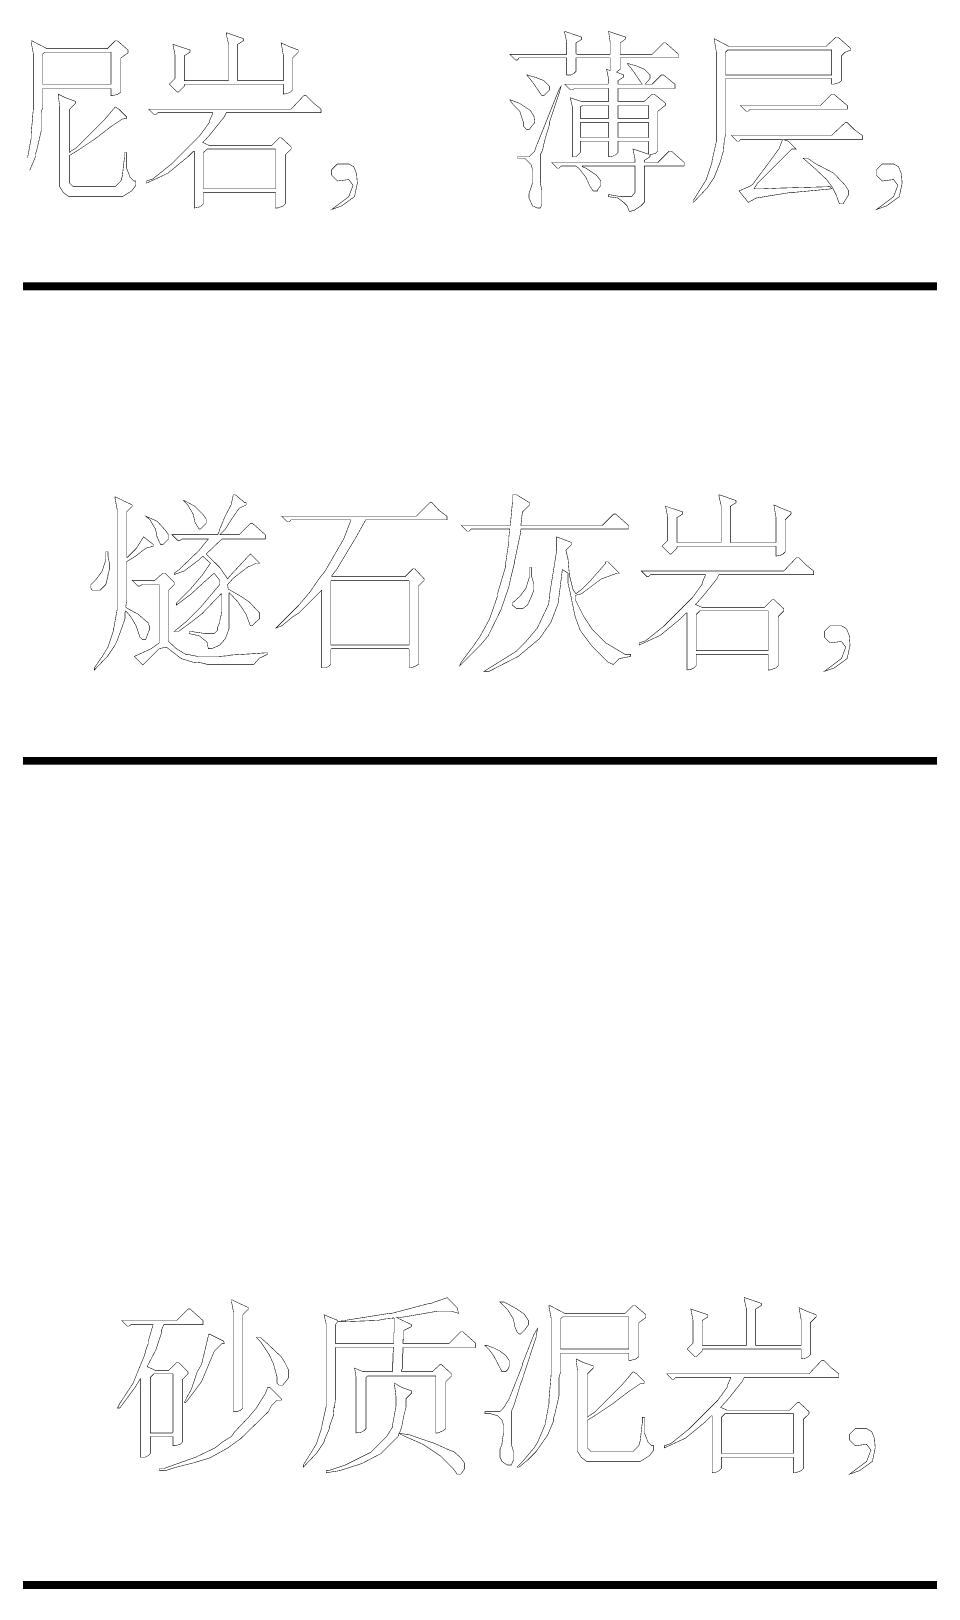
# Model space of a CAD drawing. Extents: x 94 to 452, y -72 to 1042.
# Drawn here: x 236.14 to 253.44, y 291.86 to 321.89 of the extents above; entities that cross this region are included whole.
import ezdxf

# ---------------------------------------------------------------- set-up
doc = ezdxf.new("R2010")
doc.units = 0
doc.header["$MEASUREMENT"] = 0
doc.layers.add('TREE_LAYER', color=7, linetype='Continuous')

msp = doc.modelspace()

# ---------------------------------------------------------------- linework, layer by layer
at = {"layer": 'TREE_LAYER'}
for points, const_width, elevation in [([(236.150577, 321.708028), (236.136851, 321.708028), (236.136851, 321.680577), (236.178028, 321.460969), (236.178028, 320.390381), (236.136851, 319.909989), (236.136851, 319.827636), (236.068224, 319.457048)], 0.01, 53), ([(236.1094, 319.209989), (236.219204, 319.470773), (236.219204, 319.525675), (236.246655, 319.608028), (236.287832, 319.78646), (236.329008, 319.964891), (236.329008, 320.321754), (236.356459, 320.417832), (236.356459, 320.78842), (236.370185, 320.78842), (237.674106, 320.78842), (237.674106, 320.78842), (237.674106, 320.651165), (237.715283, 320.651165), (237.811361, 320.678616), (237.866263, 320.719793), (237.866263, 321.378616), (238.003518, 321.474695), (238.003518, 321.48842), (238.003518, 321.529597), (237.797636, 321.708028), (237.756459, 321.708028), (237.605479, 321.557048), (236.438812, 321.557048), (236.150577, 321.708028), (236.150577, 321.708028)], 0.01, 53), ([(239.911361, 321.859009), (239.897636, 321.859009), (239.897636, 321.831558), (239.938812, 321.653126), (239.938812, 320.939401), (239.925087, 320.939401), (239.101557, 320.939401), (239.087832, 320.939401), (239.087832, 321.419793), (239.197636, 321.48842), (239.197636, 321.48842), (239.197636, 321.529597), (238.868224, 321.639401), (238.9094, 321.433518), (238.9094, 320.980577), (238.799597, 320.870773), (238.950577, 320.719793), (238.978028, 320.719793), (239.087832, 320.829597), (239.087832, 320.857048), (239.101557, 320.870773), (240.995675, 320.870773), (240.995675, 320.857048), (240.995675, 320.678616), (241.078028, 320.692342), (241.13293, 320.719793), (241.174106, 320.760969), (241.174106, 321.378616), (241.28391, 321.48842), (241.28391, 321.529597), (241.105479, 321.598224), (240.954499, 321.666852), (240.995675, 321.433518), (240.995675, 320.939401), (240.995675, 320.939401), (240.117244, 320.939401), (240.117244, 320.939401), (240.117244, 321.639401), (240.227048, 321.708028), (240.227048, 321.708028), (240.227048, 321.749205), (239.911361, 321.859009), (239.911361, 321.859009)], 0.01, 53), ([(246.430969, 321.88646), (246.417244, 321.88646), (246.417244, 321.872734), (246.45842, 321.680577), (246.45842, 321.460969), (246.45842, 321.447244), (245.360381, 321.447244), (245.470185, 321.33744), (245.511361, 321.33744), (245.538812, 321.378616), (246.45842, 321.378616), (246.45842, 321.378616), (246.45842, 321.049205), (246.540773, 321.049205), (246.595675, 321.076656), (246.636851, 321.117832), (246.636851, 321.378616), (246.650577, 321.378616), (247.295675, 321.378616), (247.295675, 321.378616), (247.295675, 321.145283), (247.295675, 321.131558), (247.227048, 321.159009), (247.268224, 320.953126), (247.254499, 320.870773), (246.417244, 320.870773), (246.527048, 320.760969), (246.568224, 320.760969), (246.6094, 320.78842), (247.254499, 320.78842), (247.268224, 320.78842), (247.268224, 320.541362), (247.254499, 320.541362), (246.73293, 320.541362), (246.650577, 320.568813), (246.527048, 320.609989), (246.568224, 320.431558), (246.568224, 319.470773), (246.636851, 319.470773), (246.719204, 319.553126), (246.719204, 319.759009), (246.719204, 319.772734), (247.254499, 319.772734), (247.268224, 319.759009), (247.268224, 319.470773), (247.350577, 319.484499), (247.405479, 319.51195), (247.446655, 319.553126), (247.446655, 319.759009), (247.446655, 319.772734), (248.023126, 319.772734), (248.036851, 319.759009), (248.036851, 319.525675), (248.023126, 319.525675), (247.734891, 319.621754), (247.776067, 319.415871), (247.776067, 319.360969), (246.170185, 319.360969), (246.279989, 319.251165), (246.30744, 319.251165), (246.348616, 319.292342), (246.636851, 319.292342), (246.691753, 319.251165), (246.829008, 319.072734), (246.897636, 318.921754), (246.966263, 318.81195), (247.048616, 318.81195), (247.048616, 318.825675), (247.117244, 318.921754), (247.117244, 319.004107), (247.034891, 319.113911), (246.829008, 319.251165), (246.760381, 319.278616), (246.760381, 319.292342), (246.760381, 319.292342), (247.776067, 319.292342), (247.776067, 319.292342), (247.776067, 318.784499), (247.70744, 318.702146), (247.501557, 318.702146), (247.268224, 318.743322), (247.268224, 318.702146), (247.446655, 318.674695), (247.556459, 318.592342), (247.625087, 318.523714), (247.666263, 318.413911), (247.762342, 318.441362), (247.885871, 318.523714), (247.954499, 318.592342), (247.954499, 319.292342), (247.968224, 319.292342), (248.723126, 319.292342), (248.723126, 319.360969), (248.476067, 319.580577), (248.434891, 319.580577), (248.215283, 319.360969), (247.968224, 319.360969), (247.954499, 319.374695), (247.954499, 319.402146), (248.064302, 319.470773), (248.064302, 319.51195), (248.078028, 319.51195), (248.174106, 319.539401), (248.215283, 319.580577), (248.215283, 320.349205), (248.352538, 320.459009), (248.366263, 320.459009), (248.366263, 320.500185), (248.146655, 320.678616), (248.105479, 320.678616), (247.954499, 320.541362), (247.446655, 320.541362), (247.446655, 320.541362), (247.446655, 320.78842), (247.446655, 320.78842), (248.544695, 320.78842), (248.544695, 320.870773), (248.325087, 321.049205), (248.28391, 321.049205), (248.105479, 320.870773), (247.968224, 320.870773), (247.968224, 320.870773), (248.064302, 320.980577), (248.064302, 321.049205), (247.954499, 321.159009), (247.789793, 321.227636), (247.734891, 321.241362), (247.638812, 321.268813), (247.625087, 321.268813), (247.734891, 321.131558), (247.913322, 320.870773), (247.913322, 320.870773), (247.446655, 320.870773), (247.446655, 320.939401), (247.556459, 321.008028), (247.556459, 321.049205), (247.419204, 321.104107), (247.487832, 321.159009), (247.487832, 321.378616), (247.487832, 321.378616), (248.613322, 321.378616), (248.613322, 321.447244), (248.366263, 321.666852), (248.325087, 321.666852), (248.105479, 321.447244), (247.487832, 321.447244), (247.487832, 321.460969), (247.487832, 321.666852), (247.58391, 321.735479), (247.597636, 321.776656), (247.268224, 321.88646), (247.268224, 321.88646), (247.268224, 321.872734), (247.295675, 321.680577), (247.295675, 321.460969), (247.295675, 321.447244), (246.650577, 321.447244), (246.636851, 321.460969), (246.636851, 321.666852), (246.746655, 321.735479), (246.746655, 321.776656), (246.430969, 321.88646), (246.430969, 321.88646)], 0.01, 53), ([(251.687832, 321.776656), (251.646655, 321.776656), (251.454499, 321.598224), (249.587832, 321.598224), (249.299597, 321.749205), (249.340773, 321.502146), (249.340773, 319.759009), (249.25842, 319.38842), (249.25842, 319.360969), (249.148616, 319.031558), (249.038812, 318.853126), (248.901557, 318.633518), (248.901557, 318.592342), (249.162342, 318.866852), (249.299597, 319.072734), (249.4094, 319.347244), (249.478028, 319.580577), (249.491753, 319.745283), (249.519204, 319.909989), (249.519204, 320.966852), (249.519204, 320.980577), (251.564302, 320.980577), (251.564302, 320.966852), (251.564302, 320.870773), (251.605479, 320.870773), (251.701557, 320.898224), (251.756459, 320.939401), (251.756459, 321.419793), (251.825087, 321.48842), (251.934891, 321.529597), (251.934891, 321.557048), (251.687832, 321.776656), (251.687832, 321.776656)], 0.01, 53), ([(236.397636, 321.48842), (236.397636, 321.48842), (237.674106, 321.48842), (237.674106, 321.48842), (237.674106, 320.870773), (237.674106, 320.870773), (236.370185, 320.870773), (236.356459, 320.870773), (236.356459, 321.447244), (236.397636, 321.48842), (236.397636, 321.48842)], 0.01, 53), ([(249.546655, 321.515871), (249.560381, 321.529597), (251.564302, 321.529597), (251.564302, 321.515871), (251.564302, 321.049205), (251.564302, 321.049205), (249.519204, 321.049205), (249.519204, 321.049205), (249.519204, 321.48842), (249.546655, 321.515871), (249.546655, 321.515871)], 0.01, 53), ([(246.348616, 320.829597), (246.30744, 320.760969), (245.868224, 319.66293), (245.840773, 319.580577), (245.730969, 319.470773), (245.511361, 319.470773), (245.511361, 319.443322), (245.648616, 319.443322), (245.772146, 319.319793), (245.799597, 319.223714), (245.799597, 318.96293), (245.730969, 318.757048), (245.730969, 318.674695), (245.799597, 318.523714), (245.895675, 318.482538), (245.950577, 318.482538), (245.978028, 318.551165), (245.978028, 318.825675), (245.950577, 318.96293), (245.950577, 319.51195), (245.991753, 319.594303), (246.03293, 319.78646), (246.129008, 320.102146), (246.129008, 320.143322), (246.30744, 320.678616), (246.348616, 320.829597), (246.348616, 320.829597)], 0.01, 53), ([(245.703518, 321.049205), (245.689793, 321.049205), (245.799597, 320.91195), (245.978028, 320.651165), (246.019204, 320.651165), (246.129008, 320.760969), (246.129008, 320.829597), (246.019204, 320.939401), (245.840773, 321.008028), (245.785871, 321.021754), (245.703518, 321.049205), (245.703518, 321.049205)], 0.01, 53), ([(236.65842, 320.678616), (236.65842, 320.678616), (236.65842, 320.664891), (236.685871, 320.445283), (236.685871, 318.894303), (236.754499, 318.784499), (236.864302, 318.702146), (237.893714, 318.702146), (237.962342, 318.743322), (238.072146, 318.81195), (238.154499, 318.921754), (238.154499, 319.004107), (238.113322, 319.004107), (238.044695, 319.072734), (237.976067, 319.251165), (237.976067, 319.553126), (237.934891, 319.553126), (237.934891, 319.457048), (237.893714, 319.100185), (237.866263, 319.004107), (237.756459, 318.894303), (236.946655, 318.894303), (236.878028, 318.96293), (236.878028, 319.498224), (237.015283, 319.580577), (237.344695, 319.800185), (237.687832, 320.060969), (237.893714, 320.198224), (237.976067, 320.21195), (237.976067, 320.239401), (237.825087, 320.390381), (237.756459, 320.431558), (237.536851, 320.170773), (237.015283, 319.649205), (236.905479, 319.580577), (236.878028, 319.553126), (236.878028, 319.566852), (236.878028, 320.390381), (236.987832, 320.500185), (236.987832, 320.541362), (236.795675, 320.609989), (236.65842, 320.678616), (236.65842, 320.678616)], 0.01, 53), ([(241.434891, 320.651165), (241.393714, 320.651165), (241.146655, 320.390381), (238.401557, 320.390381), (238.511361, 320.280577), (238.538812, 320.280577), (238.579989, 320.321754), (239.636851, 320.321754), (239.636851, 320.308028), (239.58195, 320.184499), (239.568224, 320.129597), (239.389793, 319.882538), (238.827048, 319.319793), (238.48391, 319.045283), (238.360381, 319.004107), (238.360381, 318.96293), (238.717244, 319.127636), (238.772146, 319.155087), (239.156459, 319.470773), (239.266263, 319.580577), (239.279989, 319.580577), (239.279989, 318.482538), (239.362342, 318.496264), (239.417244, 318.523714), (239.45842, 318.564891), (239.45842, 318.770773), (239.45842, 318.784499), (240.844695, 318.784499), (240.844695, 318.770773), (240.844695, 318.482538), (240.885871, 318.482538), (240.995675, 318.523714), (241.036851, 318.564891), (241.036851, 319.51195), (241.146655, 319.621754), (241.146655, 319.66293), (240.954499, 319.841362), (240.927048, 319.841362), (240.776067, 319.690381), (239.568224, 319.690381), (239.444695, 319.745283), (239.58195, 319.896264), (239.856459, 320.239401), (239.897636, 320.321754), (241.723126, 320.321754), (241.723126, 320.390381), (241.585871, 320.500185), (241.434891, 320.651165), (241.434891, 320.651165)], 0.01, 53), ([(245.374106, 320.568813), (245.360381, 320.568813), (245.429008, 320.472734), (245.552538, 320.349205), (245.621165, 320.143322), (245.621165, 320.060969), (245.689793, 319.992342), (245.730969, 319.992342), (245.840773, 320.129597), (245.827048, 320.253126), (245.75842, 320.36293), (245.552538, 320.500185), (245.374106, 320.568813), (245.374106, 320.568813)], 0.01, 53), ([(251.605479, 320.678616), (251.564302, 320.678616), (251.344695, 320.459009), (249.80744, 320.459009), (249.917244, 320.349205), (249.95842, 320.349205), (249.999597, 320.390381), (251.866263, 320.390381), (251.866263, 320.459009), (251.605479, 320.678616), (251.605479, 320.678616)], 0.01, 53), ([(246.760381, 320.459009), (246.774106, 320.459009), (247.254499, 320.459009), (247.268224, 320.459009), (247.268224, 320.21195), (247.254499, 320.21195), (246.719204, 320.21195), (246.719204, 320.21195), (246.719204, 320.431558), (246.760381, 320.459009), (246.760381, 320.459009)], 0.01, 53), ([(247.446655, 320.459009), (247.446655, 320.459009), (248.023126, 320.459009), (248.036851, 320.459009), (248.036851, 320.21195), (248.023126, 320.21195), (247.446655, 320.21195), (247.446655, 320.21195), (247.446655, 320.459009), (247.446655, 320.459009)], 0.01, 53), ([(246.719204, 320.129597), (246.719204, 320.129597), (247.254499, 320.129597), (247.268224, 320.129597), (247.268224, 319.841362), (247.254499, 319.841362), (246.719204, 319.841362), (246.719204, 319.841362), (246.719204, 320.129597), (246.719204, 320.129597)], 0.01, 53), ([(247.446655, 320.129597), (247.446655, 320.129597), (248.023126, 320.129597), (248.036851, 320.129597), (248.036851, 319.841362), (248.023126, 319.841362), (247.446655, 319.841362), (247.446655, 319.841362), (247.446655, 320.129597), (247.446655, 320.129597)], 0.01, 53), ([(251.866263, 320.129597), (251.825087, 320.129597), (251.564302, 319.882538), (249.629008, 319.882538), (249.738812, 319.772734), (249.779989, 319.772734), (249.80744, 319.800185), (250.617244, 319.800185), (250.617244, 319.800185), (250.548616, 319.621754), (250.040773, 318.935479), (249.999597, 318.908028), (249.779989, 318.81195), (249.95842, 318.592342), (250.1094, 318.674695), (250.438812, 318.729597), (250.78195, 318.784499), (250.836851, 318.784499), (251.564302, 318.853126), (251.536851, 318.894303), (250.562342, 318.866852), (250.548616, 318.866852), (250.23293, 318.853126), (250.23293, 318.853126), (250.08195, 318.853126), (250.068224, 318.853126), (250.136851, 318.96293), (250.795675, 319.621754), (250.878028, 319.621754), (250.727048, 319.772734), (250.644695, 319.800185), (250.644695, 319.800185), (250.644695, 319.800185), (252.154499, 319.800185), (252.154499, 319.882538), (252.003518, 319.992342), (251.866263, 320.129597), (251.866263, 320.129597)], 0.01, 53), ([(239.527048, 319.621754), (239.527048, 319.621754), (240.844695, 319.621754), (240.844695, 319.621754), (240.844695, 318.853126), (240.844695, 318.853126), (239.45842, 318.853126), (239.45842, 318.853126), (239.45842, 319.553126), (239.527048, 319.621754), (239.527048, 319.621754)], 0.01, 53), ([(242.25842, 319.333518), (242.038812, 319.333518), (241.929008, 319.223714), (241.929008, 319.113911), (242.038812, 319.004107), (242.25842, 319.031558), (242.340773, 318.921754), (242.25842, 318.702146), (241.929008, 318.455087), (242.121165, 318.523714), (242.368224, 318.702146), (242.423126, 318.96293), (242.4094, 319.141362), (242.354499, 319.278616), (242.25842, 319.333518), (242.25842, 319.333518)], 0.01, 53), ([(251.097636, 319.443322), (251.015283, 319.443322), (251.234891, 319.251165), (251.468224, 319.031558), (251.578028, 318.880577), (251.646655, 318.743322), (251.715283, 318.564891), (251.78391, 318.564891), (251.893714, 318.743322), (251.893714, 318.81195), (251.825087, 318.921754), (251.605479, 319.155087), (251.262342, 319.333518), (251.097636, 319.443322), (251.097636, 319.443322)], 0.01, 53), ([(252.75842, 319.333518), (252.538812, 319.333518), (252.429008, 319.223714), (252.429008, 319.113911), (252.538812, 319.004107), (252.75842, 319.031558), (252.840773, 318.921754), (252.75842, 318.702146), (252.429008, 318.455087), (252.621165, 318.523714), (252.868224, 318.702146), (252.923126, 318.96293), (252.9094, 319.141362), (252.854499, 319.278616), (252.75842, 319.333518), (252.75842, 319.333518)], 0.01, 53), ([(221.22612, 316.973356), (399.22612, 316.973356)], 0.15, 178), ([(237.767688, 312.910933), (237.753962, 312.910933), (237.753962, 312.883482), (237.795139, 312.663874), (237.795139, 310.742306), (237.726511, 310.371717), (237.726511, 310.344266), (237.616708, 310.014855), (237.506904, 309.836423), (237.355923, 309.616815), (237.355923, 309.575639), (237.616708, 309.850149), (237.753962, 310.056031), (237.781413, 310.110933), (237.863766, 310.330541), (237.877492, 310.371717), (237.946119, 310.563874), (237.946119, 310.687404), (237.959845, 310.714855), (238.055923, 310.605051), (238.152002, 310.440345), (238.165727, 310.412894), (238.234355, 310.207011), (238.275531, 310.165835), (238.344159, 310.165835), (238.412786, 310.344266), (238.412786, 310.426619), (238.385335, 310.495247), (238.357884, 310.508972), (238.206904, 310.646227), (238.028472, 310.742306), (237.959845, 310.783482), (237.97357, 310.893286), (237.97357, 310.893286), (237.97357, 311.661913), (238.152002, 311.771717), (238.344159, 311.922698), (238.495139, 311.963874), (238.495139, 311.991325), (238.302982, 312.142306), (238.165727, 311.922698), (237.987296, 311.744266), (237.97357, 311.744266), (237.97357, 312.622698), (238.083374, 312.732502), (238.083374, 312.759953), (237.904943, 312.842306), (237.767688, 312.910933), (237.767688, 312.910933)], 0.01, 54), ([(240.07357, 312.952109), (240.032394, 312.952109), (239.991217, 312.759953), (239.881413, 312.55407), (239.77161, 312.293286), (239.757884, 312.238384), (239.730433, 312.183482), (238.852002, 312.183482), (238.961806, 312.073678), (239.002982, 312.073678), (239.044159, 312.101129), (239.538276, 312.101129), (239.552002, 312.101129), (239.37357, 311.881521), (238.989257, 311.510933), (238.893178, 311.442306), (238.893178, 311.414855), (238.893178, 311.414855), (239.085335, 311.483482), (239.359845, 311.689364), (239.442198, 311.771717), (239.593178, 311.634462), (239.442198, 311.414855), (239.22259, 311.15407), (238.934355, 310.865835), (238.934355, 310.824658), (239.208864, 311.030541), (239.524551, 311.318776), (239.661806, 311.442306), (239.77161, 311.305051), (239.77161, 311.305051), (239.77161, 311.222698), (239.401021, 310.783482), (239.126511, 310.508972), (238.893178, 310.316815), (238.961806, 310.316815), (238.975531, 310.316815), (239.236315, 310.508972), (239.428472, 310.659953), (239.79906, 311.044266), (239.812786, 311.030541), (239.812786, 310.701129), (239.77161, 310.522698), (239.77161, 310.495247), (239.730433, 310.399168), (239.730433, 310.344266), (239.661806, 310.275639), (239.483374, 310.275639), (239.483374, 310.275639), (239.414747, 310.289364), (239.22259, 310.316815), (239.181413, 310.316815), (239.181413, 310.275639), (239.37357, 310.234462), (239.4971, 310.138384), (239.524551, 310.110933), (239.552002, 309.987404), (239.620629, 309.987404), (239.77161, 310.056031), (239.881413, 310.17956), (239.950041, 310.371717), (239.950041, 311.057992), (239.963766, 311.057992), (240.114747, 310.893286), (240.210825, 310.756031), (240.279453, 310.646227), (240.361806, 310.426619), (240.389257, 310.426619), (240.540237, 310.563874), (240.540237, 310.673678), (240.34808, 310.87956), (240.210825, 310.975639), (240.046119, 311.071717), (239.950041, 311.126619), (239.936315, 311.126619), (239.92259, 311.222698), (239.92259, 311.222698), (240.032394, 311.346227), (240.320629, 311.565835), (240.334355, 311.565835), (240.47161, 311.634462), (240.540237, 311.634462), (240.361806, 311.812894), (239.991217, 311.414855), (239.92259, 311.332502), (239.77161, 311.552109), (239.510825, 311.812894), (239.812786, 312.101129), (240.650041, 312.101129), (240.650041, 312.183482), (240.402982, 312.40309), (240.361806, 312.40309), (240.142198, 312.183482), (239.785335, 312.183482), (239.77161, 312.183482), (239.881413, 312.293286), (239.991217, 312.471717), (240.142198, 312.691325), (240.279453, 312.759953), (240.279453, 312.801129), (240.252002, 312.801129), (240.07357, 312.952109), (240.07357, 312.952109)], 0.01, 54), ([(239.085335, 312.842306), (239.07161, 312.842306), (239.153962, 312.759953), (239.250041, 312.595247), (239.263766, 312.567796), (239.291217, 312.430541), (239.37357, 312.293286), (239.401021, 312.293286), (239.510825, 312.40309), (239.510825, 312.471717), (239.510825, 312.485443), (239.442198, 312.581521), (239.291217, 312.732502), (239.085335, 312.842306), (239.085335, 312.842306)], 0.01, 54), ([(243.861806, 312.801129), (243.820629, 312.801129), (243.559845, 312.540345), (240.965727, 312.540345), (241.075531, 312.430541), (241.116708, 312.430541), (241.144159, 312.471717), (242.2971, 312.471717), (242.2971, 312.457992), (242.159845, 312.101129), (241.802982, 311.483482), (241.693178, 311.346227), (241.514747, 311.085443), (241.295139, 310.824658), (240.855923, 310.385443), (240.965727, 310.426619), (241.185335, 310.605051), (241.295139, 310.673678), (241.734355, 311.112894), (241.734355, 311.112894), (241.734355, 309.616815), (241.816708, 309.616815), (241.87161, 309.644266), (241.912786, 309.685443), (241.912786, 309.973678), (241.926511, 309.987404), (243.408864, 309.987404), (243.42259, 309.973678), (243.42259, 309.616815), (243.463766, 309.616815), (243.559845, 309.657992), (243.601021, 309.685443), (243.601021, 311.195247), (243.710825, 311.305051), (243.710825, 311.332502), (243.532394, 311.524658), (243.491217, 311.524658), (243.340237, 311.373678), (241.940237, 311.373678), (241.926511, 311.387404), (242.02259, 311.510933), (242.352002, 312.059953), (242.379453, 312.101129), (242.585335, 312.471717), (244.150041, 312.471717), (244.150041, 312.540345), (243.99906, 312.650149), (243.861806, 312.801129), (243.861806, 312.801129)], 0.01, 54), ([(245.495139, 312.952109), (245.412786, 312.952109), (245.412786, 312.814855), (245.37161, 312.361913), (244.424551, 312.361913), (244.534355, 312.252109), (244.575531, 312.252109), (244.616708, 312.293286), (245.357884, 312.293286), (245.357884, 312.27956), (245.344159, 312.142306), (245.344159, 312.059953), (245.275531, 311.593286), (245.275531, 311.552109), (245.124551, 311.044266), (245.124551, 311.00309), (244.97357, 310.563874), (244.795139, 310.234462), (244.644159, 310.014855), (244.424551, 309.726619), (244.3971, 309.657992), (244.808864, 310.069757), (244.946119, 310.234462), (245.193178, 310.742306), (245.344159, 311.181521), (245.385335, 311.373678), (245.453962, 311.648188), (245.453962, 311.675639), (245.563766, 312.197208), (245.577492, 312.293286), (247.650041, 312.293286), (247.650041, 312.361913), (247.402982, 312.581521), (247.361806, 312.581521), (247.142198, 312.361913), (245.577492, 312.361913), (245.577492, 312.389364), (245.604943, 312.622698), (245.742198, 312.759953), (245.742198, 312.801129), (245.495139, 312.952109), (245.495139, 312.952109)], 0.01, 54), ([(249.406904, 312.952109), (249.393178, 312.952109), (249.393178, 312.924658), (249.434355, 312.746227), (249.434355, 312.032502), (249.420629, 312.032502), (248.5971, 312.032502), (248.583374, 312.032502), (248.583374, 312.512894), (248.693178, 312.581521), (248.693178, 312.581521), (248.693178, 312.622698), (248.363766, 312.732502), (248.404943, 312.526619), (248.404943, 312.073678), (248.295139, 311.963874), (248.446119, 311.812894), (248.47357, 311.812894), (248.583374, 311.922698), (248.583374, 311.950149), (248.5971, 311.963874), (250.491217, 311.963874), (250.491217, 311.950149), (250.491217, 311.771717), (250.57357, 311.785443), (250.628472, 311.812894), (250.669649, 311.85407), (250.669649, 312.471717), (250.779453, 312.581521), (250.779453, 312.622698), (250.601021, 312.691325), (250.450041, 312.759953), (250.491217, 312.526619), (250.491217, 312.032502), (250.491217, 312.032502), (249.612786, 312.032502), (249.612786, 312.032502), (249.612786, 312.732502), (249.72259, 312.801129), (249.72259, 312.801129), (249.72259, 312.842306), (249.406904, 312.952109), (249.406904, 312.952109)], 0.01, 54), ([(238.344159, 312.540345), (238.344159, 312.540345), (238.426511, 312.471717), (238.52259, 312.307011), (238.536315, 312.27956), (238.563766, 312.142306), (238.632394, 311.991325), (238.67357, 311.991325), (238.783374, 312.101129), (238.783374, 312.183482), (238.783374, 312.183482), (238.714747, 312.27956), (238.563766, 312.444266), (238.344159, 312.540345), (238.344159, 312.540345)], 0.01, 54), ([(246.263766, 312.142306), (246.263766, 312.142306), (246.263766, 311.867796), (246.126511, 311.016815), (246.112786, 310.852109), (245.893178, 310.385443), (245.67357, 310.124658), (245.481413, 309.932502), (244.863766, 309.548188), (244.959845, 309.548188), (245.52259, 309.836423), (245.934355, 310.17956), (246.153962, 310.495247), (246.291217, 310.852109), (246.332394, 311.167796), (246.37357, 311.510933), (246.483374, 311.442306), (246.483374, 311.250149), (246.524551, 311.071717), (246.620629, 310.605051), (246.716708, 310.344266), (246.744159, 310.30309), (246.950041, 310.02858), (247.252002, 309.726619), (247.34808, 309.685443), (247.361806, 309.685443), (247.47161, 309.795247), (247.691217, 309.836423), (247.691217, 309.8776), (247.581413, 309.8776), (247.210825, 310.097208), (246.950041, 310.357992), (246.77161, 310.632502), (246.620629, 310.934462), (246.620629, 311.00309), (246.634355, 311.016815), (246.744159, 311.044266), (247.128472, 311.332502), (247.430433, 311.442306), (247.47161, 311.442306), (247.252002, 311.661913), (247.210825, 311.661913), (247.210825, 311.634462), (246.92259, 311.305051), (246.757884, 311.140345), (246.634355, 311.044266), (246.579453, 311.126619), (246.510825, 311.401129), (246.483374, 311.716815), (246.442198, 311.881521), (246.442198, 311.881521), (246.552002, 311.991325), (246.552002, 312.032502), (246.263766, 312.142306), (246.263766, 312.142306)], 0.01, 54), ([(237.616708, 311.85407), (237.575531, 311.85407), (237.575531, 311.70309), (237.506904, 311.483482), (237.3971, 311.332502), (237.287296, 311.222698), (237.287296, 311.15407), (237.314747, 311.112894), (237.465727, 311.112894), (237.575531, 311.222698), (237.616708, 311.387404), (237.616708, 311.414855), (237.644159, 311.510933), (237.644159, 311.634462), (237.616708, 311.771717), (237.616708, 311.85407), (237.616708, 311.85407)], 0.01, 54), ([(245.783374, 311.552109), (245.742198, 311.552109), (245.742198, 311.373678), (245.67357, 311.15407), (245.563766, 311.00309), (245.412786, 310.865835), (245.412786, 310.824658), (245.495139, 310.756031), (245.604943, 310.756031), (245.701021, 310.824658), (245.783374, 311.00309), (245.824551, 311.112894), (245.824551, 311.236423), (245.783374, 311.373678), (245.783374, 311.552109), (245.783374, 311.552109)], 0.01, 54), ([(250.930433, 311.744266), (250.889257, 311.744266), (250.642198, 311.483482), (247.8971, 311.483482), (248.006904, 311.373678), (248.034355, 311.373678), (248.075531, 311.414855), (249.132394, 311.414855), (249.132394, 311.401129), (249.077492, 311.2776), (249.063766, 311.222698), (248.885335, 310.975639), (248.32259, 310.412894), (247.979453, 310.138384), (247.855923, 310.097208), (247.855923, 310.056031), (248.212786, 310.220737), (248.267688, 310.248188), (248.652002, 310.563874), (248.761806, 310.673678), (248.775531, 310.673678), (248.775531, 309.575639), (248.857884, 309.589364), (248.912786, 309.616815), (248.953962, 309.657992), (248.953962, 309.863874), (248.953962, 309.8776), (250.340237, 309.8776), (250.340237, 309.863874), (250.340237, 309.575639), (250.381413, 309.575639), (250.491217, 309.616815), (250.532394, 309.657992), (250.532394, 310.605051), (250.642198, 310.714855), (250.642198, 310.756031), (250.450041, 310.934462), (250.42259, 310.934462), (250.27161, 310.783482), (249.063766, 310.783482), (248.940237, 310.838384), (249.077492, 310.989364), (249.352002, 311.332502), (249.393178, 311.414855), (251.218668, 311.414855), (251.218668, 311.483482), (251.081413, 311.593286), (250.930433, 311.744266), (250.930433, 311.744266)], 0.01, 54), ([(238.714747, 311.442306), (238.67357, 311.442306), (238.52259, 311.305051), (238.083374, 311.305051), (238.193178, 311.195247), (238.234355, 311.195247), (238.275531, 311.222698), (238.591217, 311.222698), (238.604943, 311.222698), (238.604943, 310.097208), (238.453962, 309.987404), (238.124551, 309.836423), (238.275531, 309.685443), (238.302982, 309.685443), (238.604943, 309.987404), (238.742198, 310.014855), (239.030433, 309.795247), (239.250041, 309.726619), (239.414747, 309.712894), (239.524551, 309.685443), (240.430433, 309.685443), (240.540237, 309.808972), (240.553962, 309.808972), (240.691217, 309.8776), (240.691217, 309.905051), (240.636315, 309.905051), (240.636315, 309.905051), (240.457884, 309.891325), (240.457884, 309.891325), (239.991217, 309.863874), (239.936315, 309.850149), (239.757884, 309.836423), (239.757884, 309.836423), (239.346119, 309.836423), (239.140237, 309.8776), (239.112786, 309.8776), (238.934355, 309.987404), (238.783374, 310.124658), (238.783374, 311.112894), (238.893178, 311.222698), (238.893178, 311.263874), (238.714747, 311.442306), (238.714747, 311.442306)], 0.01, 54), ([(241.912786, 311.291325), (241.926511, 311.305051), (243.408864, 311.305051), (243.42259, 311.291325), (243.42259, 310.056031), (243.408864, 310.056031), (241.926511, 310.056031), (241.912786, 310.056031), (241.912786, 311.291325), (241.912786, 311.291325)], 0.01, 54), ([(249.02259, 310.714855), (249.02259, 310.714855), (250.340237, 310.714855), (250.340237, 310.714855), (250.340237, 309.946227), (250.340237, 309.946227), (248.953962, 309.946227), (248.953962, 309.946227), (248.953962, 310.646227), (249.02259, 310.714855), (249.02259, 310.714855)], 0.01, 54), ([(251.753962, 310.426619), (251.534355, 310.426619), (251.424551, 310.316815), (251.424551, 310.207011), (251.534355, 310.097208), (251.753962, 310.124658), (251.836315, 310.014855), (251.753962, 309.795247), (251.424551, 309.548188), (251.616708, 309.616815), (251.863766, 309.795247), (251.918668, 310.056031), (251.904943, 310.234462), (251.850041, 310.371717), (251.753962, 310.426619), (251.753962, 310.426619)], 0.01, 54), ([(221.22612, 307.823654), (399.22612, 307.823654)], 0.15, 178), ([(240.010205, 297.430341), (239.99648, 297.430341), (239.99648, 297.40289), (240.037656, 297.183282), (240.037656, 295.275439), (240.106284, 295.275439), (240.174911, 295.30289), (240.216088, 295.344066), (240.216088, 297.142105), (240.325892, 297.251909), (240.325892, 297.27936), (240.14746, 297.361713), (240.010205, 297.430341), (240.010205, 297.430341)], 0.01, 55), ([(244.155303, 297.471517), (243.839617, 297.361713), (243.812166, 297.361713), (243.084715, 297.169556), (243.043539, 297.169556), (242.178833, 297.032301), (242.110205, 297.032301), (242.110205, 297.018576), (242.041578, 297.018576), (242.041578, 297.032301), (242.014127, 297.046027), (241.780794, 297.142105), (241.82197, 296.963674), (241.82197, 295.371517), (241.739617, 295.000929), (241.739617, 294.973478), (241.629813, 294.644066), (241.520009, 294.465635), (241.382754, 294.246027), (241.382754, 294.20485), (241.643539, 294.47936), (241.780794, 294.685243), (241.794519, 294.740145), (241.890597, 294.959752), (241.890597, 295.000929), (241.959225, 295.193086), (241.97295, 295.357792), (241.986676, 295.357792), (241.986676, 295.398968), (242.000401, 295.522497), (242.000401, 296.510733), (242.000401, 296.510733), (243.112166, 296.510733), (243.125892, 296.510733), (243.112166, 296.400929), (243.112166, 296.400929), (243.112166, 296.30485), (243.112166, 296.30485), (243.112166, 296.222497), (243.098441, 296.222497), (243.098441, 296.126419), (243.098441, 296.126419), (243.098441, 296.044066), (243.098441, 296.044066), (242.535696, 296.044066), (242.37099, 296.112694), (242.398441, 295.934262), (242.398441, 294.863674), (242.494519, 294.877399), (242.549421, 294.90485), (242.590597, 294.946027), (242.590597, 295.934262), (242.618048, 295.961713), (243.935696, 295.961713), (243.935696, 295.961713), (243.935696, 294.863674), (243.976872, 294.863674), (244.07295, 294.90485), (244.127852, 294.946027), (244.127852, 295.851909), (244.237656, 295.961713), (244.237656, 296.00289), (244.045499, 296.181321), (244.018048, 296.181321), (243.867068, 296.044066), (243.290597, 296.044066), (243.276872, 296.044066), (243.276872, 296.085243), (243.290597, 296.098968), (243.290597, 296.195046), (243.290597, 296.195046), (243.290597, 296.291125), (243.290597, 296.291125), (243.290597, 296.387203), (243.304323, 296.400929), (243.304323, 296.510733), (243.304323, 296.510733), (244.704323, 296.510733), (244.704323, 296.593086), (244.457264, 296.812694), (244.416088, 296.812694), (244.19648, 296.593086), (243.318048, 296.593086), (243.304323, 296.593086), (243.304323, 296.661713), (243.318048, 296.661713), (243.318048, 296.840145), (243.455303, 296.908772), (243.469029, 296.922497), (243.469029, 296.949948), (243.180794, 297.087203), (243.208245, 297.087203), (243.331774, 297.100929), (243.963147, 297.210733), (244.237656, 297.210733), (244.374911, 297.169556), (244.34746, 297.27936), (244.155303, 297.471517), (244.155303, 297.471517)], 0.01, 55), ([(245.253343, 297.389164), (245.17099, 297.389164), (245.32197, 297.238184), (245.431774, 297.059752), (245.459225, 296.908772), (245.500401, 296.812694), (245.541578, 296.771517), (245.569029, 296.771517), (245.651382, 296.85387), (245.720009, 296.949948), (245.720009, 297.032301), (245.637656, 297.155831), (245.500401, 297.251909), (245.253343, 297.389164), (245.253343, 297.389164)], 0.01, 55), ([(249.892558, 297.471517), (249.878833, 297.471517), (249.878833, 297.444066), (249.920009, 297.265635), (249.920009, 296.551909), (249.906284, 296.551909), (249.082754, 296.551909), (249.069029, 296.551909), (249.069029, 297.032301), (249.178833, 297.100929), (249.178833, 297.100929), (249.178833, 297.142105), (248.849421, 297.251909), (248.890597, 297.046027), (248.890597, 296.593086), (248.780794, 296.483282), (248.931774, 296.332301), (248.959225, 296.332301), (249.069029, 296.442105), (249.069029, 296.469556), (249.082754, 296.483282), (250.976872, 296.483282), (250.976872, 296.469556), (250.976872, 296.291125), (251.059225, 296.30485), (251.114127, 296.332301), (251.155303, 296.373478), (251.155303, 296.991125), (251.265107, 297.100929), (251.265107, 297.142105), (251.086676, 297.210733), (250.935696, 297.27936), (250.976872, 297.046027), (250.976872, 296.551909), (250.976872, 296.551909), (250.098441, 296.551909), (250.098441, 296.551909), (250.098441, 297.251909), (250.208245, 297.320537), (250.208245, 297.320537), (250.208245, 297.361713), (249.892558, 297.471517), (249.892558, 297.471517)], 0.01, 55), ([(239.200401, 297.251909), (239.159225, 297.251909), (238.939617, 297.032301), (237.882754, 297.032301), (237.992558, 296.922497), (238.020009, 296.922497), (238.061186, 296.949948), (238.486676, 296.949948), (238.486676, 296.949948), (238.390597, 296.620537), (238.390597, 296.57936), (238.349421, 296.469556), (238.32197, 296.359752), (238.212166, 296.098968), (238.102362, 295.824458), (237.841578, 295.426419), (237.800401, 295.344066), (237.800401, 295.344066), (237.841578, 295.344066), (237.855303, 295.357792), (238.129813, 295.72838), (238.239617, 295.906811), (238.239617, 295.906811), (238.239617, 294.397007), (238.335696, 294.397007), (238.390597, 294.424458), (238.431774, 294.465635), (238.431774, 294.795046), (238.431774, 294.795046), (238.857264, 294.795046), (238.87099, 294.795046), (238.87099, 294.616615), (238.912166, 294.616615), (239.008245, 294.644066), (239.049421, 294.685243), (239.049421, 295.893086), (239.159225, 296.00289), (239.159225, 296.044066), (238.980794, 296.222497), (238.939617, 296.222497), (238.788637, 296.071517), (238.527852, 296.071517), (238.376872, 296.140145), (238.376872, 296.15387), (238.541578, 296.469556), (238.651382, 296.798968), (238.651382, 296.85387), (238.692558, 296.949948), (239.44746, 296.949948), (239.44746, 297.032301), (239.200401, 297.251909), (239.200401, 297.251909)], 0.01, 55), ([(243.112166, 297.073478), (243.112166, 297.087203), (243.139617, 297.073478), (243.139617, 296.798968), (243.125892, 296.798968), (243.125892, 296.70289), (243.125892, 296.689164), (243.125892, 296.593086), (243.112166, 296.593086), (242.000401, 296.593086), (242.000401, 296.593086), (242.000401, 296.949948), (242.041578, 297.00485), (242.810205, 297.032301), (242.94746, 297.059752), (243.112166, 297.073478), (243.112166, 297.073478)], 0.01, 55), ([(246.131774, 297.320537), (246.118048, 297.320537), (246.118048, 297.293086), (246.159225, 297.073478), (246.159225, 296.00289), (246.118048, 295.522497), (246.118048, 295.440145), (246.049421, 295.069556), (246.049421, 295.042105), (245.898441, 294.685243), (245.829813, 294.575439), (245.610205, 294.314654), (245.500401, 294.20485), (245.541578, 294.20485), (245.706284, 294.342105), (245.87099, 294.506811), (246.090597, 294.822497), (246.200401, 295.083282), (246.200401, 295.138184), (246.227852, 295.220537), (246.269029, 295.398968), (246.310205, 295.577399), (246.310205, 295.934262), (246.337656, 296.030341), (246.337656, 296.400929), (246.351382, 296.400929), (247.655303, 296.400929), (247.655303, 296.400929), (247.655303, 296.263674), (247.69648, 296.263674), (247.792558, 296.291125), (247.84746, 296.332301), (247.84746, 296.991125), (247.984715, 297.087203), (247.984715, 297.100929), (247.984715, 297.142105), (247.778833, 297.320537), (247.737656, 297.320537), (247.586676, 297.169556), (246.420009, 297.169556), (246.131774, 297.320537), (246.131774, 297.320537)], 0.01, 55), ([(246.378833, 297.100929), (246.378833, 297.100929), (247.655303, 297.100929), (247.655303, 297.100929), (247.655303, 296.483282), (247.655303, 296.483282), (246.351382, 296.483282), (246.337656, 296.483282), (246.337656, 297.059752), (246.378833, 297.100929), (246.378833, 297.100929)], 0.01, 55), ([(239.57099, 296.771517), (239.557264, 296.757792), (239.420009, 296.181321), (239.337656, 296.044066), (239.227852, 295.714654), (239.131774, 295.536223), (239.090597, 295.45387), (239.118048, 295.45387), (239.131774, 295.467596), (239.420009, 295.851909), (239.667068, 296.442105), (239.818048, 296.593086), (239.859225, 296.593086), (239.845499, 296.634262), (239.57099, 296.771517), (239.57099, 296.771517)], 0.01, 55), ([(245.898441, 296.881321), (245.829813, 296.771517), (245.610205, 296.208772), (245.610205, 296.181321), (245.349421, 295.522497), (245.239617, 295.344066), (245.17099, 295.275439), (244.882754, 295.275439), (244.882754, 295.234262), (244.992558, 295.234262), (245.129813, 295.193086), (245.212166, 295.110733), (245.239617, 295.014654), (245.239617, 294.863674), (245.212166, 294.671517), (245.212166, 294.644066), (245.17099, 294.547988), (245.17099, 294.397007), (245.212166, 294.314654), (245.308245, 294.246027), (245.390597, 294.246027), (245.431774, 294.342105), (245.431774, 294.506811), (245.390597, 294.644066), (245.390597, 295.275439), (245.431774, 295.371517), (245.47295, 295.495046), (245.569029, 295.810733), (245.59648, 295.87936), (245.87099, 296.716615), (245.87099, 296.744066), (245.898441, 296.881321), (245.898441, 296.881321)], 0.01, 55), ([(240.559225, 296.70289), (240.476872, 296.70289), (240.559225, 296.620537), (240.723931, 296.373478), (240.737656, 296.346027), (240.806284, 296.195046), (240.874911, 295.947988), (240.874911, 295.824458), (240.916088, 295.783282), (240.984715, 295.783282), (241.094519, 295.920537), (241.094519, 296.085243), (241.025892, 296.222497), (240.957264, 296.332301), (240.710205, 296.565635), (240.559225, 296.70289), (240.559225, 296.70289)], 0.01, 55), ([(244.923931, 296.551909), (244.882754, 296.551909), (244.965107, 296.469556), (245.061186, 296.332301), (245.212166, 296.044066), (245.280794, 296.044066), (245.32197, 296.085243), (245.349421, 296.140145), (245.349421, 296.263674), (245.280794, 296.359752), (245.17099, 296.442105), (245.033735, 296.510733), (244.923931, 296.551909), (244.923931, 296.551909)], 0.01, 55), ([(246.639617, 296.291125), (246.639617, 296.291125), (246.639617, 296.277399), (246.667068, 296.057792), (246.667068, 294.506811), (246.735696, 294.397007), (246.845499, 294.314654), (247.874911, 294.314654), (247.943539, 294.355831), (248.053343, 294.424458), (248.135696, 294.534262), (248.135696, 294.616615), (248.094519, 294.616615), (248.025892, 294.685243), (247.957264, 294.863674), (247.957264, 295.165635), (247.916088, 295.165635), (247.916088, 295.069556), (247.874911, 294.712694), (247.84746, 294.616615), (247.737656, 294.506811), (246.927852, 294.506811), (246.859225, 294.575439), (246.859225, 295.110733), (246.99648, 295.193086), (247.325892, 295.412694), (247.669029, 295.673478), (247.874911, 295.810733), (247.957264, 295.824458), (247.957264, 295.851909), (247.806284, 296.00289), (247.737656, 296.044066), (247.518048, 295.783282), (246.99648, 295.261713), (246.886676, 295.193086), (246.859225, 295.165635), (246.859225, 295.17936), (246.859225, 296.00289), (246.969029, 296.112694), (246.969029, 296.15387), (246.776872, 296.222497), (246.639617, 296.291125), (246.639617, 296.291125)], 0.01, 55), ([(251.416088, 296.263674), (251.374911, 296.263674), (251.127852, 296.00289), (248.382754, 296.00289), (248.492558, 295.893086), (248.520009, 295.893086), (248.561186, 295.934262), (249.618048, 295.934262), (249.618048, 295.920537), (249.563147, 295.797007), (249.549421, 295.742105), (249.37099, 295.495046), (248.808245, 294.932301), (248.465107, 294.657792), (248.341578, 294.616615), (248.341578, 294.575439), (248.698441, 294.740145), (248.753343, 294.767596), (249.137656, 295.083282), (249.24746, 295.193086), (249.261186, 295.193086), (249.261186, 294.095046), (249.343539, 294.108772), (249.398441, 294.136223), (249.439617, 294.177399), (249.439617, 294.383282), (249.439617, 294.397007), (250.825892, 294.397007), (250.825892, 294.383282), (250.825892, 294.095046), (250.867068, 294.095046), (250.976872, 294.136223), (251.018048, 294.177399), (251.018048, 295.124458), (251.127852, 295.234262), (251.127852, 295.275439), (250.935696, 295.45387), (250.908245, 295.45387), (250.757264, 295.30289), (249.549421, 295.30289), (249.425892, 295.357792), (249.563147, 295.508772), (249.837656, 295.851909), (249.878833, 295.934262), (251.704323, 295.934262), (251.704323, 296.00289), (251.567068, 296.112694), (251.416088, 296.263674), (251.416088, 296.263674)], 0.01, 55), ([(238.500401, 296.00289), (238.500401, 296.00289), (238.857264, 296.00289), (238.87099, 296.00289), (238.87099, 294.877399), (238.857264, 294.863674), (238.431774, 294.863674), (238.431774, 294.877399), (238.431774, 295.934262), (238.500401, 296.00289), (238.500401, 296.00289)], 0.01, 55), ([(240.737656, 295.742105), (240.69648, 295.742105), (240.655303, 295.632301), (240.476872, 295.344066), (240.325892, 295.165635), (240.065107, 294.891125), (239.99648, 294.795046), (239.818048, 294.685243), (239.680794, 294.575439), (239.310205, 294.397007), (238.692558, 294.177399), (238.610205, 294.177399), (238.610205, 294.136223), (238.720009, 294.136223), (238.939617, 294.20485), (239.269029, 294.287203), (239.584715, 294.383282), (239.927852, 294.575439), (240.174911, 294.75387), (240.710205, 295.275439), (240.765107, 295.385243), (240.874911, 295.495046), (240.957264, 295.495046), (240.957264, 295.522497), (240.737656, 295.742105), (240.737656, 295.742105)], 0.01, 55), ([(243.139617, 295.824458), (243.139617, 295.824458), (243.139617, 295.797007), (243.167068, 295.577399), (243.167068, 295.371517), (243.098441, 295.000929), (243.098441, 294.973478), (242.988637, 294.795046), (242.686676, 294.493086), (242.192558, 294.246027), (241.863147, 294.136223), (241.82197, 294.136223), (241.82197, 294.095046), (242.082754, 294.136223), (242.508245, 294.273478), (242.878833, 294.465635), (243.208245, 294.795046), (243.22197, 294.849948), (243.235696, 294.849948), (243.345499, 294.795046), (243.688637, 294.644066), (244.018048, 294.424458), (244.278833, 294.163674), (244.34746, 294.067596), (244.416088, 294.067596), (244.484715, 294.163674), (244.484715, 294.287203), (244.416088, 294.383282), (244.278833, 294.506811), (244.223931, 294.520537), (243.949421, 294.644066), (243.92197, 294.657792), (243.400401, 294.836223), (243.37295, 294.836223), (243.276872, 294.849948), (243.235696, 294.863674), (243.276872, 294.973478), (243.318048, 295.193086), (243.359225, 295.357792), (243.359225, 295.522497), (243.469029, 295.632301), (243.469029, 295.673478), (243.276872, 295.742105), (243.139617, 295.824458), (243.139617, 295.824458)], 0.01, 55), ([(249.508245, 295.234262), (249.508245, 295.234262), (250.825892, 295.234262), (250.825892, 295.234262), (250.825892, 294.465635), (250.825892, 294.465635), (249.439617, 294.465635), (249.439617, 294.465635), (249.439617, 295.165635), (249.508245, 295.234262), (249.508245, 295.234262)], 0.01, 55), ([(252.239617, 294.946027), (252.020009, 294.946027), (251.910205, 294.836223), (251.910205, 294.726419), (252.020009, 294.616615), (252.239617, 294.644066), (252.32197, 294.534262), (252.239617, 294.314654), (251.910205, 294.067596), (252.102362, 294.136223), (252.349421, 294.314654), (252.404323, 294.575439), (252.390597, 294.75387), (252.335696, 294.891125), (252.239617, 294.946027), (252.239617, 294.946027)], 0.01, 55), ([(221.22612, 291.932241), (399.22612, 291.932241)], 0.15, 178)]:
    msp.add_lwpolyline(points, dxfattribs=dict(at, const_width=const_width, elevation=elevation))

doc.saveas('drawing.dxf')
